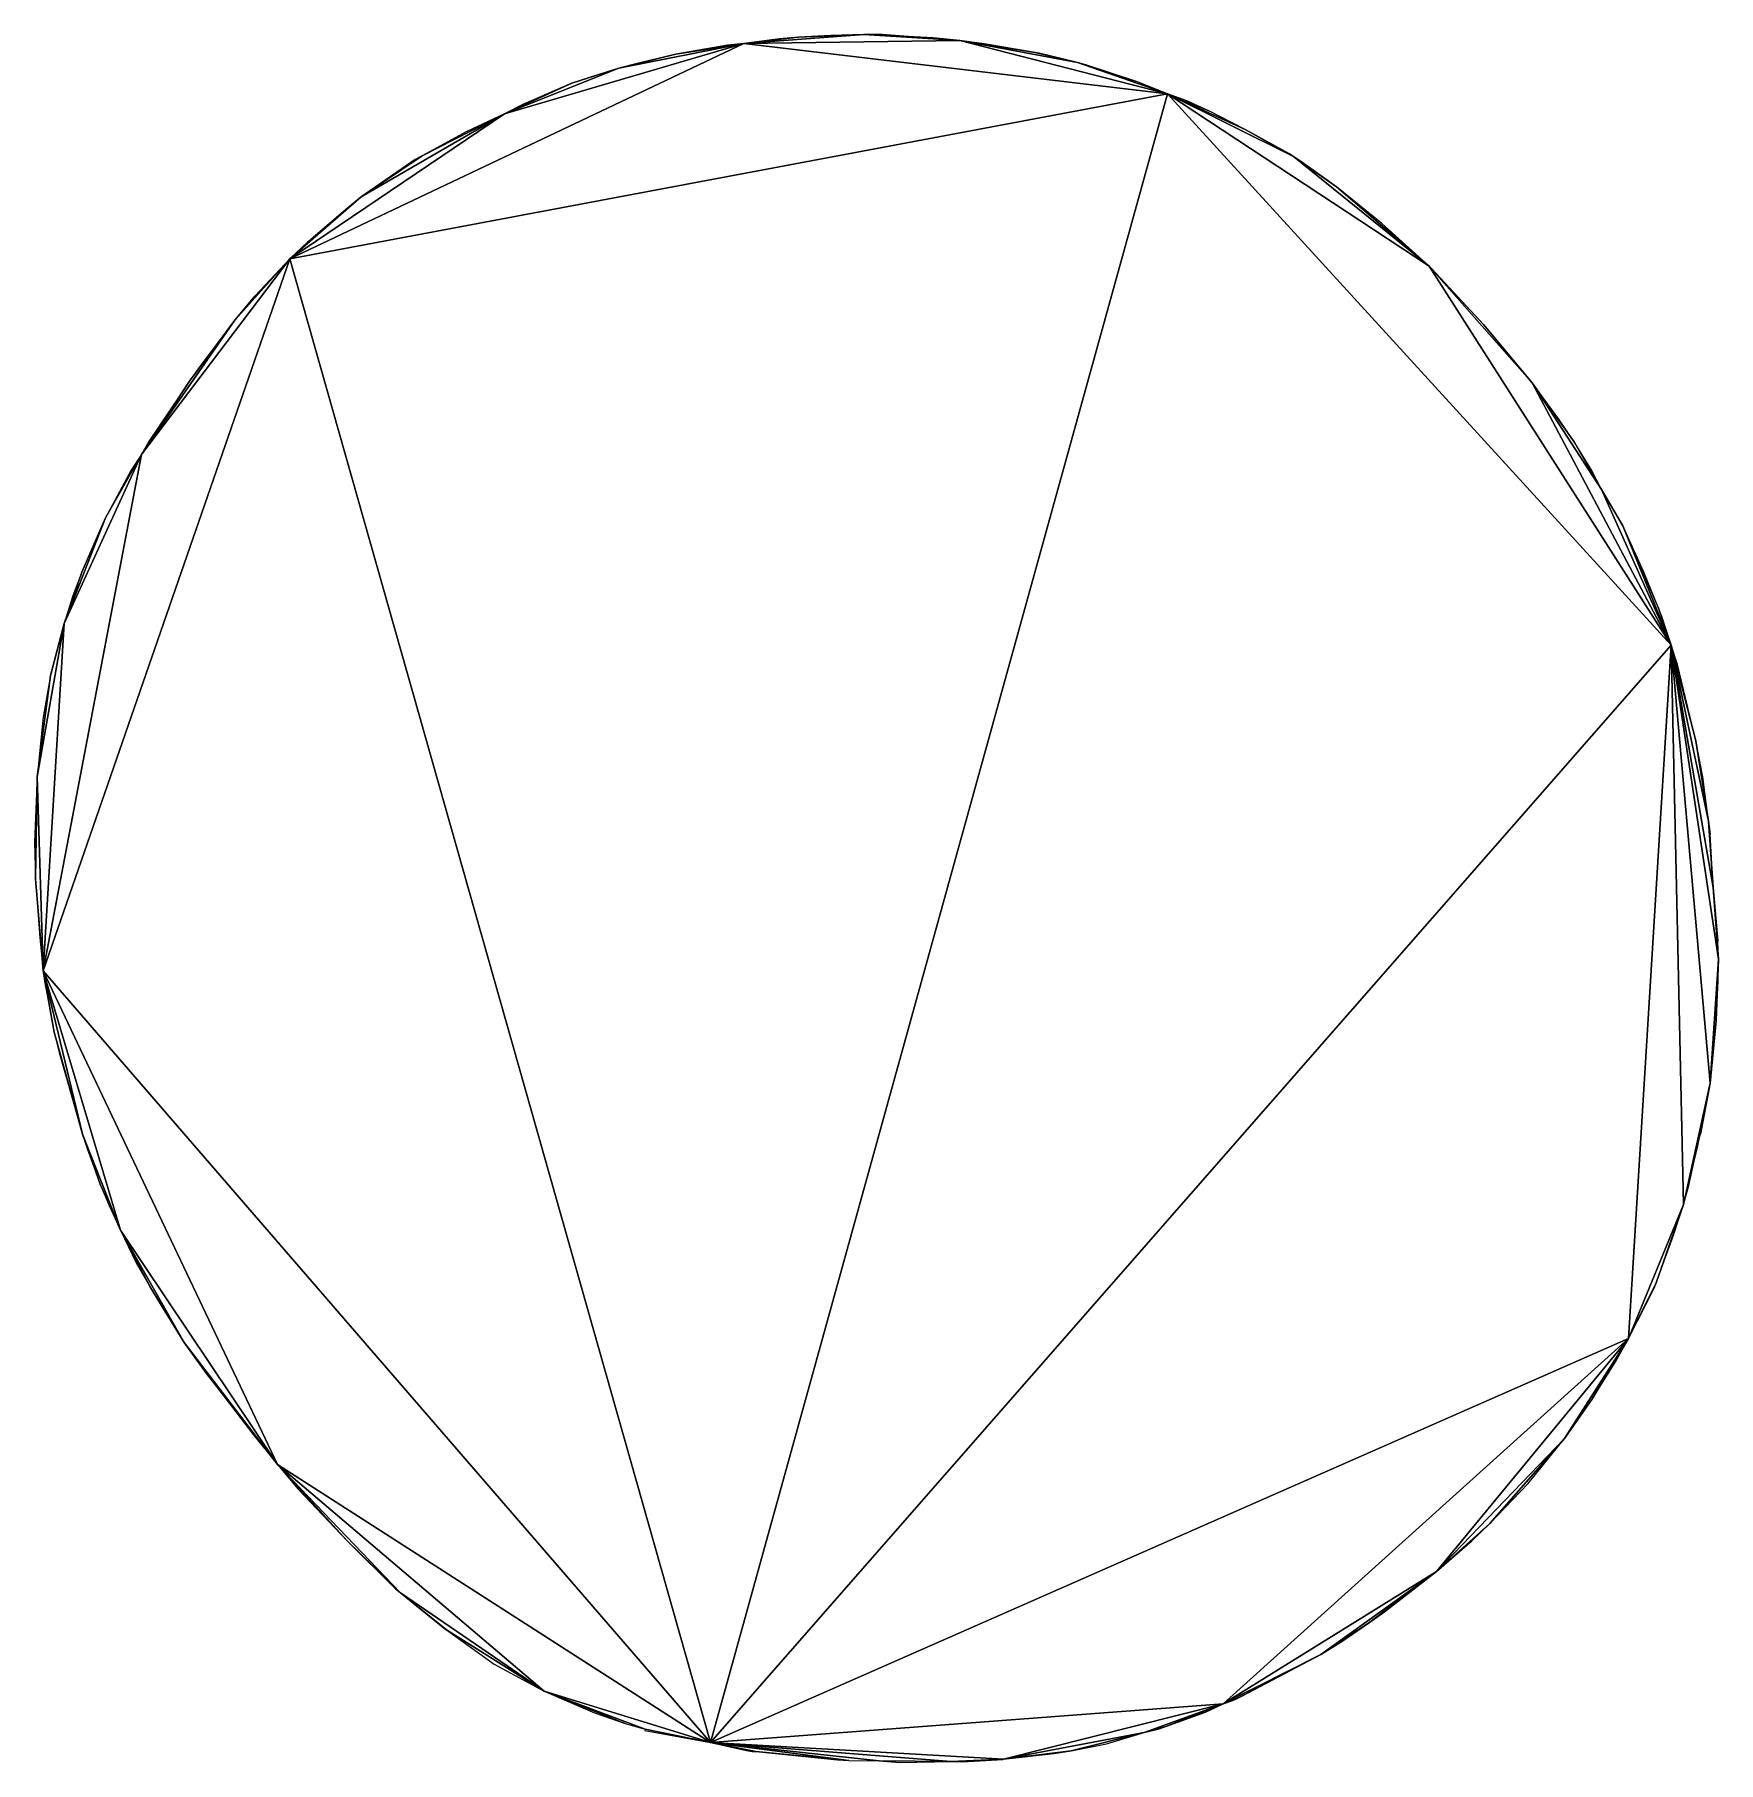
# Model space of a CAD drawing. Extents: x -90 to 51, y -84 to 83.
# Drawn here: x 23.12 to 49.07, y 56.84 to 83.47 of the extents above; entities that cross this region are included whole.
import ezdxf

# ---------------------------------------------------------------- set-up
doc = ezdxf.new("R2010")
doc.units = 0

msp = doc.modelspace()

# ---------------------------------------------------------------- linework, layer by layer
for points in [[(35.905, 83.466, 114), (34.897, 83.426, 114), (34.053, 83.327, 114)], [(37.384, 83.372, 114), (35.905, 83.466, 114), (34.053, 83.327, 114)], [(34.897, 83.426, 114), (34.607, 83.399, 114), (34.053, 83.327, 114)], [(40.584, 82.554, 114), (37.384, 83.372, 114), (34.053, 83.327, 114)], [(35.905, 83.466, 114), (35.395, 83.45, 114), (34.897, 83.426, 114)], [(36.589, 83.436, 114), (36.186, 83.464, 114), (35.905, 83.466, 114)], [(37.384, 83.372, 114), (36.589, 83.436, 114), (35.905, 83.466, 114)], [(37.384, 83.372, 114), (36.975, 83.417, 114), (36.589, 83.436, 114)], [(38.545, 83.191, 114), (37.761, 83.325, 114), (37.384, 83.372, 114)], [(39.196, 83.033, 114), (38.545, 83.191, 114), (37.384, 83.372, 114)], [(40.584, 82.554, 114), (39.196, 83.033, 114), (37.384, 83.372, 114)], [(34.053, 83.327, 114), (30.365, 82.243, 114), (27.061, 80.008, 114)], [(40.584, 82.554, 114), (34.053, 83.327, 114), (27.061, 80.008, 114)], [(34.053, 83.327, 114), (32.13, 82.948, 114), (30.365, 82.243, 114)], [(34.053, 83.327, 114), (33.009, 83.161, 114), (32.13, 82.948, 114)], [(33.009, 83.161, 114), (32.432, 83.024, 114), (32.13, 82.948, 114)], [(34.053, 83.327, 114), (33.806, 83.302, 114), (33.009, 83.161, 114)], [(39.196, 83.033, 114), (38.607, 83.177, 114), (38.545, 83.191, 114)], [(32.13, 82.948, 114), (31.407, 82.714, 114), (30.365, 82.243, 114)], [(32.13, 82.948, 114), (31.837, 82.856, 114), (31.407, 82.714, 114)], [(40.104, 82.744, 114), (39.326, 82.997, 114), (39.196, 83.033, 114)], [(40.584, 82.554, 114), (40.104, 82.744, 114), (39.196, 83.033, 114)], [(40.584, 82.554, 114), (27.061, 80.008, 114), (33.544, 57.147, 114)], [(31.407, 82.714, 114), (30.662, 82.394, 114), (30.365, 82.243, 114)], [(48.347, 74.056, 114), (40.584, 82.554, 114), (33.544, 57.147, 114)], [(41.22, 82.29, 114), (40.88, 82.446, 114), (40.584, 82.554, 114)], [(41.781, 82.005, 114), (41.22, 82.29, 114), (40.584, 82.554, 114)], [(42.528, 81.588, 114), (41.781, 82.005, 114), (40.584, 82.554, 114)], [(44.615, 79.898, 114), (42.528, 81.588, 114), (40.584, 82.554, 114)], [(48.347, 74.056, 114), (44.615, 79.898, 114), (40.584, 82.554, 114)], [(30.365, 82.243, 114), (28.157, 80.963, 114), (27.061, 80.008, 114)], [(30.365, 82.243, 114), (29.1, 81.599, 114), (28.157, 80.963, 114)], [(30.365, 82.243, 114), (29.788, 81.97, 114), (29.1, 81.599, 114)], [(42.528, 81.588, 114), (42.454, 81.632, 114), (41.781, 82.005, 114)], [(29.1, 81.599, 114), (28.992, 81.539, 114), (28.157, 80.963, 114)], [(43.187, 81.12, 114), (42.651, 81.506, 114), (42.528, 81.588, 114)], [(44.615, 79.898, 114), (43.187, 81.12, 114), (42.528, 81.588, 114)], [(28.157, 80.963, 114), (27.344, 80.275, 114), (27.061, 80.008, 114)], [(28.157, 80.963, 114), (27.921, 80.771, 114), (27.344, 80.275, 114)], [(44.615, 79.898, 114), (43.885, 80.556, 114), (43.187, 81.12, 114)], [(27.344, 80.275, 114), (27.332, 80.265, 114), (27.061, 80.008, 114)], [(27.061, 80.008, 114), (24.771, 76.997, 114), (23.258, 69.04, 114)], [(27.061, 80.008, 114), (23.258, 69.04, 114), (33.544, 57.147, 114)], [(27.061, 80.008, 114), (26.211, 79.065, 114), (24.771, 76.997, 114)], [(27.061, 80.008, 114), (26.521, 79.435, 114), (26.211, 79.065, 114)], [(27.061, 80.008, 114), (26.933, 79.877, 114), (26.521, 79.435, 114)], [(45.455, 78.999, 114), (44.665, 79.848, 114), (44.615, 79.898, 114)], [(46.202, 78.101, 114), (45.455, 78.999, 114), (44.615, 79.898, 114)], [(48.347, 74.056, 114), (46.202, 78.101, 114), (44.615, 79.898, 114)], [(26.521, 79.435, 114), (26.307, 79.187, 114), (26.211, 79.065, 114)], [(26.211, 79.065, 114), (25.512, 78.126, 114), (24.771, 76.997, 114)], [(26.211, 79.065, 114), (25.656, 78.331, 114), (25.512, 78.126, 114)], [(46.202, 78.101, 114), (46.02, 78.327, 114), (45.455, 78.999, 114)], [(25.512, 78.126, 114), (24.888, 77.194, 114), (24.771, 76.997, 114)], [(46.849, 77.192, 114), (46.616, 77.54, 114), (46.202, 78.101, 114)], [(47.274, 76.456, 114), (46.849, 77.192, 114), (46.202, 78.101, 114)], [(48.347, 74.056, 114), (47.274, 76.456, 114), (46.202, 78.101, 114)], [(24.771, 76.997, 114), (23.58, 74.391, 114), (23.258, 69.04, 114)], [(24.771, 76.997, 114), (24.217, 76.021, 114), (23.58, 74.391, 114)], [(24.771, 76.997, 114), (24.613, 76.753, 114), (24.217, 76.021, 114)], [(47.274, 76.456, 114), (47.113, 76.761, 114), (46.849, 77.192, 114)], [(47.602, 75.894, 114), (47.561, 75.97, 114), (47.274, 76.456, 114)], [(48.347, 74.056, 114), (47.602, 75.894, 114), (47.274, 76.456, 114)], [(24.217, 76.021, 114), (23.852, 75.179, 114), (23.58, 74.391, 114)], [(24.217, 76.021, 114), (24.196, 75.976, 114), (23.852, 75.179, 114)], [(48.151, 74.627, 114), (47.927, 75.179, 114), (47.602, 75.894, 114)], [(48.347, 74.056, 114), (48.151, 74.627, 114), (47.602, 75.894, 114)], [(23.852, 75.179, 114), (23.715, 74.815, 114), (23.58, 74.391, 114)], [(48.347, 74.056, 114), (48.202, 74.496, 114), (48.151, 74.627, 114)], [(23.58, 74.391, 114), (23.37, 73.59, 114), (23.163, 72.03, 114)], [(23.58, 74.391, 114), (23.163, 72.03, 114), (23.258, 69.04, 114)], [(23.58, 74.391, 114), (23.374, 73.604, 114), (23.37, 73.59, 114)], [(47.688, 63.372, 114), (48.347, 74.056, 114), (33.544, 57.147, 114)], [(47.688, 63.372, 114), (48.534, 65.436, 114), (48.347, 74.056, 114)], [(48.724, 72.583, 114), (48.441, 73.757, 114), (48.347, 74.056, 114)], [(48.922, 71.343, 114), (48.724, 72.583, 114), (48.347, 74.056, 114)], [(48.993, 70.322, 114), (48.922, 71.343, 114), (48.347, 74.056, 114)], [(49.074, 69.217, 114), (48.993, 70.322, 114), (48.347, 74.056, 114)], [(48.945, 67.307, 114), (49.074, 69.217, 114), (48.347, 74.056, 114)], [(48.534, 65.436, 114), (48.945, 67.307, 114), (48.347, 74.056, 114)], [(23.37, 73.59, 114), (23.259, 72.949, 114), (23.163, 72.03, 114)], [(48.922, 71.343, 114), (48.834, 72.03, 114), (48.724, 72.583, 114)], [(23.163, 72.03, 114), (23.125, 71.02, 114), (23.14, 70.456, 114)], [(23.163, 72.03, 114), (23.14, 70.456, 114), (23.258, 69.04, 114)], [(48.946, 71.142, 114), (48.937, 71.243, 114), (48.922, 71.343, 114)], [(48.993, 70.322, 114), (48.946, 71.142, 114), (48.922, 71.343, 114)], [(23.14, 70.456, 114), (23.205, 69.548, 114), (23.258, 69.04, 114)], [(49.063, 69.494, 114), (49.009, 70.164, 114), (48.993, 70.322, 114)], [(49.074, 69.217, 114), (49.063, 69.494, 114), (48.993, 70.322, 114)], [(23.258, 69.04, 114), (23.28, 68.881, 114), (23.427, 68.094, 114)], [(23.258, 69.04, 114), (23.427, 68.094, 114), (23.862, 66.52, 114)], [(23.258, 69.04, 114), (23.862, 66.52, 114), (24.447, 65.043, 114)], [(23.258, 69.04, 114), (24.447, 65.043, 114), (26.867, 61.434, 114)], [(23.258, 69.04, 114), (26.867, 61.434, 114), (33.544, 57.147, 114)], [(48.945, 67.307, 114), (49.04, 68.274, 114), (49.074, 69.217, 114)], [(49.04, 68.274, 114), (49.071, 68.881, 114), (49.074, 69.217, 114)], [(48.945, 67.307, 114), (48.979, 67.595, 114), (49.04, 68.274, 114)], [(23.427, 68.094, 114), (23.503, 67.778, 114), (23.862, 66.52, 114)], [(48.534, 65.436, 114), (48.752, 66.34, 114), (48.945, 67.307, 114)], [(48.752, 66.34, 114), (48.797, 66.52, 114), (48.945, 67.307, 114)], [(48.797, 66.52, 114), (48.818, 66.623, 114), (48.945, 67.307, 114)], [(23.862, 66.52, 114), (23.934, 66.303, 114), (24.138, 65.751, 114)], [(23.862, 66.52, 114), (24.138, 65.751, 114), (24.447, 65.043, 114)], [(48.534, 65.436, 114), (48.617, 65.733, 114), (48.752, 66.34, 114)], [(24.138, 65.751, 114), (24.277, 65.42, 114), (24.447, 65.043, 114)], [(47.688, 63.372, 114), (48.116, 64.23, 114), (48.534, 65.436, 114)], [(48.116, 64.23, 114), (48.38, 64.965, 114), (48.534, 65.436, 114)], [(24.447, 65.043, 114), (24.691, 64.539, 114), (24.91, 64.159, 114)], [(24.447, 65.043, 114), (24.91, 64.159, 114), (25.432, 63.313, 114)], [(24.447, 65.043, 114), (25.432, 63.313, 114), (26.867, 61.434, 114)], [(47.688, 63.372, 114), (48.087, 64.159, 114), (48.116, 64.23, 114)], [(24.91, 64.159, 114), (25.138, 63.779, 114), (25.432, 63.313, 114)], [(33.544, 57.147, 114), (41.444, 57.742, 114), (47.688, 63.372, 114)], [(41.444, 57.742, 114), (44.73, 59.785, 114), (47.688, 63.372, 114)], [(44.73, 59.785, 114), (46.701, 61.834, 114), (47.688, 63.372, 114)], [(46.701, 61.834, 114), (47.124, 62.434, 114), (47.688, 63.372, 114)], [(47.124, 62.434, 114), (47.488, 63.013, 114), (47.688, 63.372, 114)], [(25.432, 63.313, 114), (25.712, 62.915, 114), (25.775, 62.835, 114)], [(25.432, 63.313, 114), (25.775, 62.835, 114), (26.867, 61.434, 114)], [(25.775, 62.835, 114), (26.492, 61.896, 114), (26.867, 61.434, 114)], [(46.701, 61.834, 114), (47.067, 62.349, 114), (47.124, 62.434, 114)], [(44.73, 59.785, 114), (45.55, 60.525, 114), (46.701, 61.834, 114)], [(45.55, 60.525, 114), (46.144, 61.14, 114), (46.701, 61.834, 114)], [(26.867, 61.434, 114), (27.189, 61.05, 114), (27.942, 60.256, 114)], [(26.867, 61.434, 114), (27.942, 60.256, 114), (28.763, 59.452, 114)], [(26.867, 61.434, 114), (28.763, 59.452, 114), (30.98, 57.94, 114)], [(26.867, 61.434, 114), (30.98, 57.94, 114), (33.544, 57.147, 114)], [(44.73, 59.785, 114), (45.272, 60.255, 114), (45.55, 60.525, 114)], [(27.942, 60.256, 114), (28.686, 59.518, 114), (28.763, 59.452, 114)], [(41.444, 57.742, 114), (42.946, 58.503, 114), (44.73, 59.785, 114)], [(42.946, 58.503, 114), (43.682, 58.985, 114), (44.73, 59.785, 114)], [(43.682, 58.985, 114), (43.926, 59.161, 114), (44.73, 59.785, 114)], [(28.763, 59.452, 114), (29.446, 58.901, 114), (29.475, 58.882, 114)], [(28.763, 59.452, 114), (29.475, 58.882, 114), (30.98, 57.94, 114)], [(29.475, 58.882, 114), (30.21, 58.357, 114), (30.98, 57.94, 114)], [(42.946, 58.503, 114), (43.27, 58.703, 114), (43.682, 58.985, 114)], [(41.444, 57.742, 114), (41.657, 57.824, 114), (42.946, 58.503, 114)], [(41.657, 57.824, 114), (41.731, 57.862, 114), (42.946, 58.503, 114)], [(30.98, 57.94, 114), (31.754, 57.606, 114), (32.225, 57.44, 114)], [(30.98, 57.94, 114), (32.225, 57.44, 114), (32.533, 57.354, 114)], [(30.98, 57.94, 114), (32.533, 57.354, 114), (33.544, 57.147, 114)], [(41.444, 57.742, 114), (41.593, 57.795, 114), (41.657, 57.824, 114)], [(33.544, 57.147, 114), (38.059, 56.889, 114), (41.444, 57.742, 114)], [(38.059, 56.889, 114), (40.225, 57.301, 114), (41.444, 57.742, 114)], [(40.225, 57.301, 114), (40.556, 57.394, 114), (41.444, 57.742, 114)], [(40.556, 57.394, 114), (41.168, 57.613, 114), (41.444, 57.742, 114)], [(32.533, 57.354, 114), (32.532, 57.332, 114), (33.544, 57.147, 114)], [(38.059, 56.889, 114), (39.101, 57.021, 114), (40.225, 57.301, 114)], [(39.101, 57.021, 114), (39.642, 57.128, 114), (40.225, 57.301, 114)], [(40.225, 57.301, 114), (40.439, 57.355, 114), (40.556, 57.394, 114)], [(33.544, 57.147, 114), (34.098, 57.025, 114), (34.186, 57.011, 114)], [(33.544, 57.147, 114), (34.186, 57.011, 114), (34.241, 57.008, 114)], [(33.544, 57.147, 114), (34.241, 57.008, 114), (35.672, 56.871, 114)], [(33.544, 57.147, 114), (35.672, 56.871, 114), (36.142, 56.863, 114)], [(33.544, 57.147, 114), (36.142, 56.863, 114), (37.252, 56.854, 114)], [(33.544, 57.147, 114), (37.252, 56.854, 114), (38.059, 56.889, 114)], [(34.241, 57.008, 114), (35.499, 56.883, 114), (35.672, 56.871, 114)], [(38.059, 56.889, 114), (38.839, 56.976, 114), (39.101, 57.021, 114)], [(36.142, 56.863, 114), (36.461, 56.841, 114), (37.252, 56.854, 114)], [(37.252, 56.854, 114), (37.425, 56.849, 114), (38.059, 56.889, 114)], [(37.425, 56.849, 114), (38.044, 56.887, 114), (38.059, 56.889, 114)]]:
    msp.add_3dface(points)

doc.saveas('drawing.dxf')
